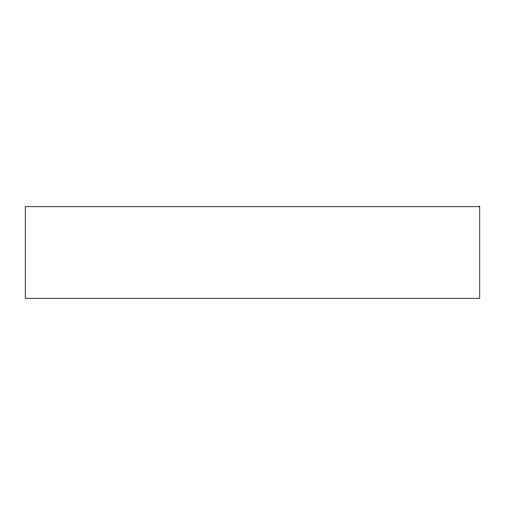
<?xml version="1.0" encoding="UTF-8"?>
<svg xmlns="http://www.w3.org/2000/svg" width="505" height="505" viewBox="0 0 505 505"><rect width="100%" height="100%" fill="white"/><g stroke="black" fill="none" stroke-linecap="round" stroke-linejoin="round"><path stroke-width="0.76" d="M479.75 206.734L25.25 206.734L25.25 298.266L479.75 298.266L479.75 206.734"/></g></svg>
